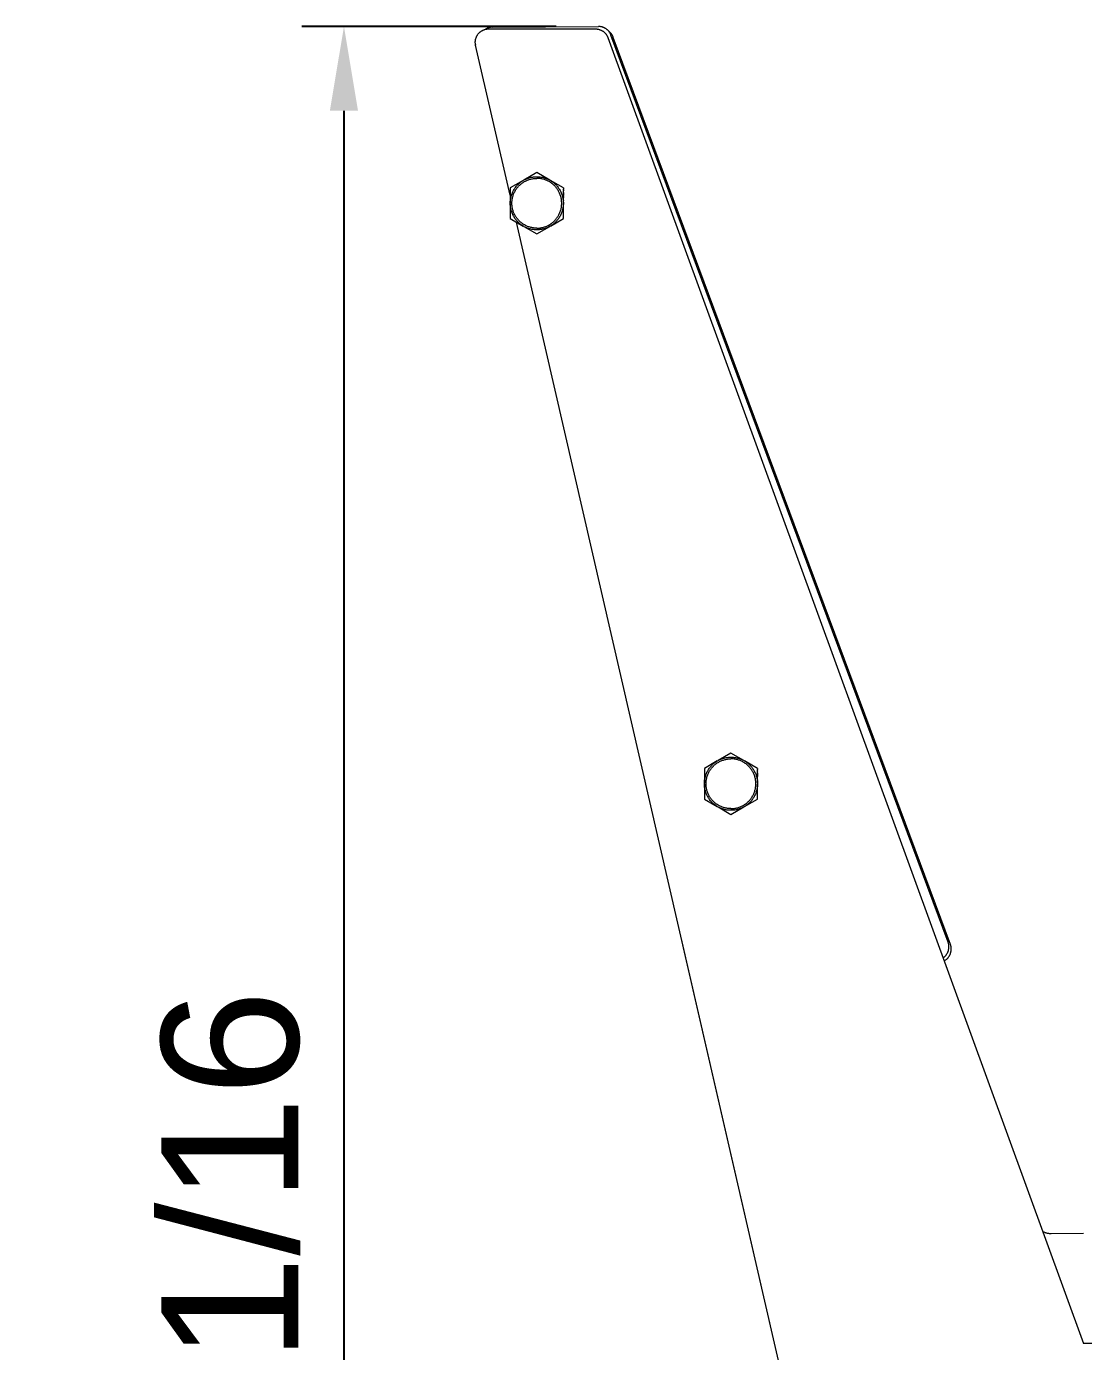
# Model space of a CAD drawing. Header units: inches. Extents: x -6 to 165, y -5 to 126.
# Drawn here: x 125.76 to 138.29, y 110.71 to 126.43 of the extents above; entities that cross this region are included whole.
import ezdxf

# ---------------------------------------------------------------- set-up
doc = ezdxf.new("R2010")
doc.units = ezdxf.units.IN
doc.header["$PDSIZE"] = -1
doc.layers.add('ZANO_R', color=7, linetype='Continuous', lineweight=0)
doc.layers.add('ZANO_W', color=1, linetype='Continuous', lineweight=0)
doc.styles.get("Standard").update_dxf_attribs({"font": 'arial.ttf'})
doc.dimstyles.new('amerykanie', dxfattribs={"dimtxt": 50, "dimasz": 50, "dimexe": 0.5, "dimexo": 0.5, "dimgap": 1, "dimtad": 1, "dimdec": 0, "dimzin": 0, "dimlunit": 5, "dimtxsty": 'Standard', "dimcen": 0.09, "dimclrd": 1, "dimclre": 1, "dimclrt": 1, "dimazin": 0, "dimtfac": 1, "dimtdec": 0, "dimtmove": 0, "dimatfit": 3, "dimfxl": 1, "dimtzin": 0, "dimarcsym": 1})

# ---------------------------------------------------------------- blocks, each defined once
blk = doc.blocks.new('*D362')
at = {"layer": 'Defpoints', "color": 0}
for p in [(132.54, 126.425), (129.522, 94.732), (138.291, 94.732)]:
    blk.add_point(p, dxfattribs=at)
at = {"layer": 'ZANO_W', "color": 1, "lineweight": -2}
for p, q in [((132.04, 126.425), (129.022, 126.425)), ((129.522, 125.425), (129.522, 95.732)), ((137.791, 94.732), (129.022, 94.732))]:
    blk.add_line(p, q, dxfattribs=at)
at = {"layer": 'ZANO_W', "color": 1}
for points in [[(129.689, 125.425), (129.355, 125.425), (129.522, 126.425)], [(129.355, 95.732), (129.689, 95.732), (129.522, 94.732)]]:
    blk.add_solid(points, dxfattribs=at)
at = {"layer": 'ZANO_W', "color": 1, "insert": (128.181, 110.579), "char_height": 1.625, "attachment_point": 5, "rotation": 90}
blk.add_mtext('31 11/16', dxfattribs=at)

msp = doc.modelspace()

# ---------------------------------------------------------------- linework, layer by layer
at = {"layer": 'ZANO_R'}
for p, q in [((131.18373, 126.38708), (131.18888, 126.38883)), ((131.18888, 126.38883), (131.19409, 126.39041)), ((131.19409, 126.39041), (131.19936, 126.3918)), ((131.20182, 126.39411), (131.19733, 126.39129)), ((131.19741, 126.39134), (131.19947, 126.39266)), ((131.19936, 126.3918), (131.20466, 126.39301)), ((131.2064, 126.39678), (131.20182, 126.39411)), ((131.20466, 126.39301), (131.21001, 126.39404)), ((131.21106, 126.39929), (131.2064, 126.39678)), ((131.21001, 126.39404), (131.21539, 126.39489)), ((131.21581, 126.40165), (131.21106, 126.39929)), ((131.21539, 126.39489), (131.22079, 126.39554)), ((131.22063, 126.40384), (131.21581, 126.40165)), ((131.22552, 126.40587), (131.22063, 126.40384)), ((131.22079, 126.39554), (131.22621, 126.39601)), ((131.23048, 126.40774), (131.22552, 126.40587)), ((131.22621, 126.39601), (131.23165, 126.39629)), ((131.2355, 126.40944), (131.23048, 126.40774)), ((131.23165, 126.39629), (131.23709, 126.39639)), ((131.24058, 126.41097), (131.2355, 126.40944)), ((131.23709, 126.39639), (132.50421, 126.39639)), ((131.2457, 126.41232), (131.24058, 126.41097)), ((131.25086, 126.4135), (131.2457, 126.41232)), ((131.25607, 126.41451), (131.25086, 126.4135)), ((131.2613, 126.41535), (131.25607, 126.41451)), ((131.26656, 126.416), (131.2613, 126.41535)), ((131.27183, 126.41648), (131.26656, 126.416)), ((131.27712, 126.41679), (131.27183, 126.41648)), ((131.28242, 126.41691), (131.27712, 126.41679)), ((131.28242, 126.41691), (132.53972, 126.42515)), ((132.50421, 126.39639), (132.50955, 126.3963)), ((132.50955, 126.3963), (132.51489, 126.39603)), ((132.51489, 126.39603), (132.52022, 126.39557)), ((132.52022, 126.39557), (132.52553, 126.39494)), ((132.52553, 126.39494), (132.53081, 126.39413)), ((132.53081, 126.39413), (132.53606, 126.39313)), ((132.53606, 126.39313), (132.54128, 126.39196)), ((132.54506, 126.42509), (132.53972, 126.42515)), ((132.54128, 126.39196), (132.54645, 126.39062)), ((132.55041, 126.42485), (132.54506, 126.42509)), ((132.54645, 126.39062), (132.55158, 126.3891)), ((132.55573, 126.42444), (132.55041, 126.42485)), ((132.55158, 126.3891), (132.55665, 126.3874)), ((132.56105, 126.42384), (132.55573, 126.42444)), ((132.56634, 126.42306), (132.56105, 126.42384)), ((132.5716, 126.4221), (132.56634, 126.42306)), ((132.57682, 126.42097), (132.5716, 126.4221)), ((132.582, 126.41965), (132.57682, 126.42097)), ((132.58714, 126.41817), (132.582, 126.41965)), ((132.59222, 126.41651), (132.58714, 126.41817)), ((132.59724, 126.41467), (132.59222, 126.41651)), ((132.6022, 126.41267), (132.59724, 126.41467)), ((132.60708, 126.4105), (132.6022, 126.41267)), ((132.61189, 126.40817), (132.60708, 126.4105)), ((132.61662, 126.40568), (132.61189, 126.40817)), ((132.62126, 126.40302), (132.61662, 126.40568)), ((132.62581, 126.40021), (132.62126, 126.40302)), ((132.63026, 126.39725), (132.62581, 126.40021)), ((132.63461, 126.39414), (132.63026, 126.39725)), ((132.63885, 126.39088), (132.63461, 126.39414)), ((132.64297, 126.38748), (132.63885, 126.39088)), ((131.07956, 126.2383), (131.07558, 126.23827)), ((131.07558, 126.23827), (131.08358, 126.20352)), ((131.07958, 126.24133), (131.07976, 126.24677)), ((131.07959, 126.23588), (131.07958, 126.24133)), ((131.07979, 126.23044), (131.07959, 126.23588)), ((131.07976, 126.24677), (131.08013, 126.2522)), ((131.08013, 126.2522), (131.08068, 126.25761)), ((131.08068, 126.25761), (131.08142, 126.26301)), ((131.08142, 126.26301), (131.08235, 126.26837)), ((131.08235, 126.26837), (131.08346, 126.2737)), ((131.08346, 126.2737), (131.08476, 126.27899)), ((131.08476, 126.27899), (131.08624, 126.28423)), ((131.08624, 126.28423), (131.08789, 126.28941)), ((131.08789, 126.28941), (131.08973, 126.29454)), ((131.08973, 126.29454), (131.09174, 126.2996)), ((131.09174, 126.2996), (131.09393, 126.30458)), ((131.09393, 126.30458), (131.09628, 126.30949)), ((131.09628, 126.30949), (131.09881, 126.31431)), ((131.09881, 126.31431), (131.1015, 126.31904)), ((131.1015, 126.31904), (131.10435, 126.32368)), ((131.10435, 126.32368), (131.10736, 126.32822)), ((131.10736, 126.32822), (131.11052, 126.33265)), ((131.11052, 126.33265), (131.11384, 126.33696)), ((131.11384, 126.33696), (131.1173, 126.34116)), ((131.1173, 126.34116), (131.12091, 126.34524)), ((131.12091, 126.34524), (131.12466, 126.34919)), ((131.12466, 126.34919), (131.12853, 126.35301)), ((131.12853, 126.35301), (131.13254, 126.35669)), ((131.13254, 126.35669), (131.13668, 126.36024)), ((131.13668, 126.36024), (131.14093, 126.36363)), ((131.14093, 126.36363), (131.1453, 126.36688)), ((131.1453, 126.36688), (131.14978, 126.36998)), ((131.14978, 126.36998), (131.15436, 126.37291)), ((131.15436, 126.37291), (131.15904, 126.37569)), ((131.15904, 126.37569), (131.16382, 126.37831)), ((131.16382, 126.37831), (131.16868, 126.38076)), ((131.16868, 126.38076), (131.17362, 126.38304)), ((131.17362, 126.38304), (131.17864, 126.38514)), ((131.17864, 126.38514), (131.18373, 126.38708)), ((132.55665, 126.3874), (132.56166, 126.38554)), ((132.56166, 126.38554), (132.5666, 126.38351)), ((132.5666, 126.38351), (132.57148, 126.3813)), ((132.57148, 126.3813), (132.57627, 126.37894)), ((132.57627, 126.37894), (132.58098, 126.37641)), ((132.58098, 126.37641), (132.58561, 126.37373)), ((132.58561, 126.37373), (132.59014, 126.37089)), ((132.59014, 126.37089), (132.59457, 126.3679)), ((132.59457, 126.3679), (132.59889, 126.36476)), ((132.59889, 126.36476), (132.60311, 126.36147)), ((132.60311, 126.36147), (132.60721, 126.35805)), ((132.60721, 126.35805), (132.6112, 126.35448)), ((132.6112, 126.35448), (132.61506, 126.35079)), ((132.61506, 126.35079), (132.61879, 126.34696)), ((132.61879, 126.34696), (132.6224, 126.34301)), ((132.6224, 126.34301), (132.62586, 126.33894)), ((132.62586, 126.33894), (132.62919, 126.33476)), ((132.62919, 126.33476), (132.63237, 126.33046)), ((132.63237, 126.33046), (132.6354, 126.32606)), ((132.6354, 126.32606), (132.63829, 126.32156)), ((132.63829, 126.32156), (132.64102, 126.31696)), ((132.64102, 126.31696), (132.64359, 126.31227)), ((132.64698, 126.38394), (132.64297, 126.38748)), ((132.64359, 126.31227), (132.646, 126.3075)), ((132.646, 126.3075), (132.64825, 126.30265)), ((132.65087, 126.38027), (132.64698, 126.38394)), ((132.64825, 126.30265), (132.65033, 126.29773)), ((132.65033, 126.29773), (132.65224, 126.29274)), ((132.65463, 126.37647), (132.65087, 126.38027)), ((132.65224, 126.29274), (138.29091, 110.80061)), ((132.65825, 126.37254), (132.65463, 126.37647)), ((132.66175, 126.3685), (132.65825, 126.37254)), ((132.6651, 126.36433), (132.66175, 126.3685)), ((132.66201, 126.36818), (132.66294, 126.36705)), ((132.66715, 126.36382), (132.66297, 126.36707)), ((132.66831, 126.36006), (132.6651, 126.36433)), ((132.67122, 126.36043), (132.66715, 126.36382)), ((132.67137, 126.35568), (132.66831, 126.36006)), ((132.67518, 126.35691), (132.67122, 126.36043)), ((132.67429, 126.3512), (132.67137, 126.35568)), ((132.67704, 126.34662), (132.67429, 126.3512)), ((132.67901, 126.35326), (132.67518, 126.35691)), ((132.67965, 126.34195), (132.67704, 126.34662)), ((132.68272, 126.34948), (132.67901, 126.35326)), ((132.68209, 126.33719), (132.67965, 126.34195)), ((132.68437, 126.33235), (132.68209, 126.33719)), ((132.6863, 126.34557), (132.68272, 126.34948)), ((132.68648, 126.32744), (132.68437, 126.33235)), ((132.68974, 126.34155), (132.6863, 126.34557)), ((132.68843, 126.32247), (132.68648, 126.32744)), ((136.68531, 115.56104), (132.68843, 126.32247)), ((132.69305, 126.33742), (132.68974, 126.34155)), ((132.69622, 126.33318), (132.69305, 126.33742)), ((132.69924, 126.32883), (132.69622, 126.33318)), ((132.70212, 126.32438), (132.69924, 126.32883)), ((132.70484, 126.31984), (132.70212, 126.32438)), ((132.70741, 126.31521), (132.70484, 126.31984)), ((132.70983, 126.3105), (132.70741, 126.31521)), ((132.71208, 126.30571), (132.70983, 126.3105)), ((132.71417, 126.30084), (132.71208, 126.30571)), ((132.7161, 126.29591), (132.71417, 126.30084)), ((136.71298, 115.53448), (132.7161, 126.29591)), ((131.08017, 126.22501), (131.07979, 126.23044)), ((131.08074, 126.2196), (131.08017, 126.22501)), ((131.0815, 126.21421), (131.08074, 126.2196)), ((131.08245, 126.20885), (131.0815, 126.21421)), ((131.08358, 126.20352), (131.08245, 126.20885)), ((131.49358, 124.42218), (131.08358, 126.20352)), ((131.80864, 124.69196), (131.65538, 124.60347)), ((131.9619, 124.60347), (131.80864, 124.69196)), ((131.64684, 124.59854), (131.49358, 124.51005)), ((131.49358, 124.51005), (131.49358, 124.49644)), ((131.54412, 124.4993), (131.55005, 124.50814)), ((131.55005, 124.50814), (131.55628, 124.51677)), ((131.55628, 124.51677), (131.56279, 124.52518)), ((131.56279, 124.52518), (131.56958, 124.53338)), ((131.56733, 124.49849), (131.57329, 124.50663)), ((131.56958, 124.53338), (131.57665, 124.54133)), ((131.57329, 124.50663), (131.57952, 124.51456)), ((131.57665, 124.54133), (131.58398, 124.54905)), ((131.57952, 124.51456), (131.58602, 124.52227)), ((131.58398, 124.54905), (131.59157, 124.55651)), ((131.58602, 124.52227), (131.59277, 124.52976)), ((131.59157, 124.55651), (131.59941, 124.56371)), ((131.59277, 124.52976), (131.59978, 124.53701)), ((131.59941, 124.56371), (131.60748, 124.57064)), ((131.59978, 124.53701), (131.60703, 124.54402)), ((131.60703, 124.54402), (131.61452, 124.55078)), ((131.60748, 124.57064), (131.61579, 124.5773)), ((131.61452, 124.55078), (131.62224, 124.55728)), ((131.61579, 124.5773), (131.62431, 124.58367)), ((131.62224, 124.55728), (131.63017, 124.56351)), ((131.62431, 124.58367), (131.63305, 124.58975)), ((131.63017, 124.56351), (131.63831, 124.56946)), ((131.63305, 124.58975), (131.64198, 124.59553)), ((131.63831, 124.56946), (131.64664, 124.57514)), ((131.64198, 124.59553), (131.65111, 124.60101)), ((131.64664, 124.57514), (131.65517, 124.58052)), ((131.65111, 124.60101), (131.66042, 124.60617)), ((131.65517, 124.58052), (131.66388, 124.58562)), ((131.66042, 124.60617), (131.66989, 124.61102)), ((131.66388, 124.58562), (131.67275, 124.59041)), ((131.66989, 124.61102), (131.67952, 124.61554)), ((131.67275, 124.59041), (131.68178, 124.5949)), ((131.67952, 124.61554), (131.6893, 124.61974)), ((131.68178, 124.5949), (131.69097, 124.59907)), ((131.6893, 124.61974), (131.69922, 124.6236)), ((131.69097, 124.59907), (131.70028, 124.60293)), ((131.69922, 124.6236), (131.70926, 124.62713)), ((131.70028, 124.60293), (131.70973, 124.60647)), ((131.70926, 124.62713), (131.71941, 124.63032)), ((131.70973, 124.60647), (131.71929, 124.60969)), ((131.71929, 124.60969), (131.72895, 124.61257)), ((131.71941, 124.63032), (131.72967, 124.63316)), ((131.72895, 124.61257), (131.73871, 124.61513)), ((131.72967, 124.63316), (131.74002, 124.63565)), ((131.73871, 124.61513), (131.74855, 124.61735)), ((131.74002, 124.63565), (131.75044, 124.63779)), ((131.74855, 124.61735), (131.75846, 124.61923)), ((131.75044, 124.63779), (131.76093, 124.63958)), ((131.75846, 124.61923), (131.76842, 124.62077)), ((131.76093, 124.63958), (131.77148, 124.64102)), ((131.76842, 124.62077), (131.77844, 124.62198)), ((131.77148, 124.64102), (131.78207, 124.64209)), ((131.77844, 124.62198), (131.78849, 124.62284)), ((131.78207, 124.64209), (131.79269, 124.64281)), ((131.78849, 124.62284), (131.79856, 124.62335)), ((131.79269, 124.64281), (131.80332, 124.64317)), ((131.79856, 124.62335), (131.80864, 124.62353)), ((131.80332, 124.64317), (131.81396, 124.64317)), ((131.81873, 124.62335), (131.80864, 124.62353)), ((131.81396, 124.64317), (131.8246, 124.64281)), ((131.8288, 124.62284), (131.81873, 124.62335)), ((131.8246, 124.64281), (131.83522, 124.64209)), ((131.83885, 124.62198), (131.8288, 124.62284)), ((131.83522, 124.64209), (131.84581, 124.64102)), ((131.84886, 124.62077), (131.83885, 124.62198)), ((131.84581, 124.64102), (131.85635, 124.63958)), ((131.85883, 124.61923), (131.84886, 124.62077)), ((131.85635, 124.63958), (131.86684, 124.63779)), ((131.86874, 124.61735), (131.85883, 124.61923)), ((131.86684, 124.63779), (131.87727, 124.63565)), ((131.87858, 124.61513), (131.86874, 124.61735)), ((131.87727, 124.63565), (131.88762, 124.63316)), ((131.88833, 124.61257), (131.87858, 124.61513)), ((131.88762, 124.63316), (131.89787, 124.63032)), ((131.898, 124.60969), (131.88833, 124.61257)), ((131.89787, 124.63032), (131.90803, 124.62713)), ((131.90756, 124.60647), (131.898, 124.60969)), ((131.917, 124.60293), (131.90756, 124.60647)), ((131.90803, 124.62713), (131.91807, 124.6236)), ((131.92632, 124.59907), (131.917, 124.60293)), ((131.91807, 124.6236), (131.92798, 124.61974)), ((131.9355, 124.5949), (131.92632, 124.59907)), ((131.92798, 124.61974), (131.93776, 124.61554)), ((131.94453, 124.59041), (131.9355, 124.5949)), ((131.93776, 124.61554), (131.9474, 124.61102)), ((131.95341, 124.58562), (131.94453, 124.59041)), ((131.9474, 124.61102), (131.95687, 124.60617)), ((131.96212, 124.58052), (131.95341, 124.58562)), ((131.95687, 124.60617), (131.96618, 124.60101)), ((131.97064, 124.57514), (131.96212, 124.58052)), ((131.96618, 124.60101), (131.9753, 124.59553)), ((132.12371, 124.51005), (131.97045, 124.59854)), ((131.97898, 124.56946), (131.97064, 124.57514)), ((131.9753, 124.59553), (131.98424, 124.58975)), ((131.98712, 124.56351), (131.97898, 124.56946)), ((131.98424, 124.58975), (131.99297, 124.58367)), ((131.99505, 124.55728), (131.98712, 124.56351)), ((131.99297, 124.58367), (132.0015, 124.5773)), ((132.00276, 124.55078), (131.99505, 124.55728)), ((132.0015, 124.5773), (132.0098, 124.57064)), ((132.01025, 124.54402), (132.00276, 124.55078)), ((132.0098, 124.57064), (132.01788, 124.56371)), ((132.0175, 124.53701), (132.01025, 124.54402)), ((132.02451, 124.52976), (132.0175, 124.53701)), ((132.01788, 124.56371), (132.02571, 124.55651)), ((132.03127, 124.52227), (132.02451, 124.52976)), ((132.02571, 124.55651), (132.0333, 124.54905)), ((132.03777, 124.51456), (132.03127, 124.52227)), ((132.0333, 124.54905), (132.04063, 124.54133)), ((132.044, 124.50663), (132.03777, 124.51456)), ((132.04063, 124.54133), (132.0477, 124.53338)), ((132.04996, 124.49849), (132.044, 124.50663)), ((132.0477, 124.53338), (132.0545, 124.52518)), ((132.0545, 124.52518), (132.06101, 124.51677)), ((132.06101, 124.51677), (132.06724, 124.50814)), ((132.06724, 124.50814), (132.07317, 124.4993)), ((132.12371, 124.51005), (132.12371, 124.499)), ((131.49358, 124.42047), (131.49357, 124.36288)), ((131.49357, 124.35708), (131.49358, 124.33971)), ((131.49358, 124.49644), (131.49358, 124.46633)), ((131.49358, 124.46633), (131.49358, 124.46562)), ((131.49358, 124.46562), (131.49358, 124.42218)), ((131.49358, 124.42218), (131.49358, 124.42047)), ((131.49358, 124.36288), (131.49358, 124.35708)), ((131.49376, 124.33879), (131.4943, 124.34942)), ((131.4943, 124.34942), (131.49519, 124.36003)), ((131.49519, 124.36003), (131.49645, 124.37059)), ((131.49645, 124.37059), (131.49806, 124.38111)), ((131.49806, 124.38111), (131.50003, 124.39157)), ((131.50003, 124.39157), (131.50234, 124.40196)), ((131.50234, 124.40196), (131.50501, 124.41226)), ((131.50501, 124.41226), (131.50803, 124.42247)), ((131.50803, 124.42247), (131.51138, 124.43257)), ((131.51138, 124.43257), (131.51508, 124.44255)), ((131.51344, 124.33823), (131.51396, 124.34831)), ((131.51396, 124.34831), (131.51482, 124.35836)), ((131.51482, 124.35836), (131.51602, 124.36837)), ((131.51508, 124.44255), (131.51911, 124.4524)), ((131.51602, 124.36837), (131.51756, 124.37834)), ((131.51756, 124.37834), (131.51945, 124.38825)), ((131.51911, 124.4524), (131.52347, 124.46211)), ((131.51945, 124.38825), (131.52167, 124.39808)), ((131.52167, 124.39808), (131.52422, 124.40784)), ((131.52347, 124.46211), (131.52816, 124.47166)), ((131.52422, 124.40784), (131.52711, 124.41751)), ((131.52711, 124.41751), (131.53032, 124.42707)), ((131.52816, 124.47166), (131.53317, 124.48105)), ((131.53032, 124.42707), (131.53386, 124.43651)), ((131.53317, 124.48105), (131.53849, 124.49027)), ((131.53386, 124.43651), (131.53772, 124.44583)), ((131.53772, 124.44583), (131.5419, 124.45501)), ((131.53849, 124.49027), (131.54412, 124.4993)), ((131.5419, 124.45501), (131.54638, 124.46404)), ((131.54638, 124.46404), (131.55118, 124.47292)), ((131.55118, 124.47292), (131.55627, 124.48162)), ((131.55627, 124.48162), (131.56166, 124.49015)), ((131.56166, 124.49015), (131.56733, 124.49849)), ((132.05563, 124.49015), (132.04996, 124.49849)), ((132.06102, 124.48162), (132.05563, 124.49015)), ((132.06611, 124.47292), (132.06102, 124.48162)), ((132.0709, 124.46404), (132.06611, 124.47292)), ((132.07539, 124.45501), (132.0709, 124.46404)), ((132.07317, 124.4993), (132.0788, 124.49027)), ((132.07956, 124.44583), (132.07539, 124.45501)), ((132.0788, 124.49027), (132.08412, 124.48105)), ((132.08342, 124.43651), (132.07956, 124.44583)), ((132.08696, 124.42707), (132.08342, 124.43651)), ((132.08412, 124.48105), (132.08913, 124.47166)), ((132.09018, 124.41751), (132.08696, 124.42707)), ((132.08913, 124.47166), (132.09381, 124.46211)), ((132.09306, 124.40784), (132.09018, 124.41751)), ((132.09562, 124.39808), (132.09306, 124.40784)), ((132.09381, 124.46211), (132.09818, 124.4524)), ((132.09784, 124.38825), (132.09562, 124.39808)), ((132.09972, 124.37834), (132.09784, 124.38825)), ((132.09818, 124.4524), (132.10221, 124.44255)), ((132.10127, 124.36837), (132.09972, 124.37834)), ((132.10247, 124.35836), (132.10127, 124.36837)), ((132.10221, 124.44255), (132.1059, 124.43257)), ((132.10333, 124.34831), (132.10247, 124.35836)), ((132.10385, 124.33823), (132.10333, 124.34831)), ((132.1059, 124.43257), (132.10926, 124.42247)), ((132.10926, 124.42247), (132.11227, 124.41226)), ((132.11227, 124.41226), (132.11494, 124.40196)), ((132.11494, 124.40196), (132.11726, 124.39157)), ((132.11726, 124.39157), (132.11923, 124.38111)), ((132.11923, 124.38111), (132.12084, 124.37059)), ((132.12084, 124.37059), (132.12209, 124.36003)), ((132.12209, 124.36003), (132.12299, 124.34942)), ((132.12299, 124.34942), (132.12353, 124.33879)), ((132.12371, 124.48932), (132.12371, 124.499)), ((132.12371, 124.48932), (132.12371, 124.48792)), ((132.12371, 124.48195), (132.12371, 124.48792)), ((132.12371, 124.48195), (132.12371, 124.47679)), ((132.12371, 124.46633), (132.12371, 124.47679)), ((132.12371, 124.46633), (132.12371, 124.46562)), ((132.12371, 124.45799), (132.12371, 124.46562)), ((132.12371, 124.45799), (132.12371, 124.45441)), ((132.12371, 124.44919), (132.12371, 124.45441)), ((132.12371, 124.44919), (132.12371, 124.44315)), ((132.12371, 124.43927), (132.12371, 124.44315)), ((132.12371, 124.43927), (132.12371, 124.43184)), ((132.12371, 124.42984), (132.12371, 124.43184)), ((132.12371, 124.42984), (132.12371, 124.42047)), ((132.12371, 124.41312), (132.12371, 124.42047)), ((132.12371, 124.41312), (132.12371, 124.40905)), ((132.12371, 124.40033), (132.12371, 124.40905)), ((132.12371, 124.40033), (132.12371, 124.39756)), ((132.12372, 124.37446), (132.12371, 124.39756)), ((132.12371, 124.37446), (132.12371, 124.37157)), ((132.12371, 124.36288), (132.12371, 124.35998)), ((132.12371, 124.33971), (132.12372, 124.35998)), ((132.12372, 124.36288), (132.12372, 124.37157)), ((131.49358, 124.33971), (131.49358, 124.33308)), ((131.49358, 124.32815), (131.49376, 124.33879)), ((131.49376, 124.31751), (131.49358, 124.32815)), ((131.49358, 124.32322), (131.49358, 124.14625)), ((131.4943, 124.30688), (131.49376, 124.31751)), ((131.49519, 124.29628), (131.4943, 124.30688)), ((131.49645, 124.28571), (131.49519, 124.29628)), ((131.49806, 124.27519), (131.49645, 124.28571)), ((131.50003, 124.26473), (131.49806, 124.27519)), ((131.50234, 124.25434), (131.50003, 124.26473)), ((131.50501, 124.24404), (131.50234, 124.25434)), ((131.50803, 124.23383), (131.50501, 124.24404)), ((131.51138, 124.22373), (131.50803, 124.23383)), ((131.51508, 124.21375), (131.51138, 124.22373)), ((131.51327, 124.32815), (131.51344, 124.33823)), ((131.51344, 124.31807), (131.51327, 124.32815)), ((131.51396, 124.30799), (131.51344, 124.31807)), ((131.51482, 124.29794), (131.51396, 124.30799)), ((131.51602, 124.28793), (131.51482, 124.29794)), ((131.51911, 124.2039), (131.51508, 124.21375)), ((131.51756, 124.27796), (131.51602, 124.28793)), ((131.51945, 124.26805), (131.51756, 124.27796)), ((131.52347, 124.19419), (131.51911, 124.2039)), ((131.52167, 124.25822), (131.51945, 124.26805)), ((131.52422, 124.24846), (131.52167, 124.25822)), ((131.52816, 124.18464), (131.52347, 124.19419)), ((131.52711, 124.2388), (131.52422, 124.24846)), ((131.53032, 124.22924), (131.52711, 124.2388)), ((131.53386, 124.21979), (131.53032, 124.22924)), ((131.53772, 124.21047), (131.53386, 124.21979)), ((131.5419, 124.20129), (131.53772, 124.21047)), ((131.54638, 124.19226), (131.5419, 124.20129)), ((131.55118, 124.18338), (131.54638, 124.19226)), ((132.06611, 124.18338), (132.0709, 124.19226)), ((132.0709, 124.19226), (132.07539, 124.20129)), ((132.07539, 124.20129), (132.07956, 124.21047)), ((132.07956, 124.21047), (132.08342, 124.21979)), ((132.08342, 124.21979), (132.08696, 124.22924)), ((132.08696, 124.22924), (132.09018, 124.2388)), ((132.09381, 124.19419), (132.08913, 124.18464)), ((132.09018, 124.2388), (132.09306, 124.24846)), ((132.09306, 124.24846), (132.09562, 124.25822)), ((132.09818, 124.2039), (132.09381, 124.19419)), ((132.09562, 124.25822), (132.09784, 124.26805)), ((132.09784, 124.26805), (132.09972, 124.27796)), ((132.10221, 124.21375), (132.09818, 124.2039)), ((132.09972, 124.27796), (132.10127, 124.28793)), ((132.10127, 124.28793), (132.10247, 124.29794)), ((132.1059, 124.22373), (132.10221, 124.21375)), ((132.10247, 124.29794), (132.10333, 124.30799)), ((132.10333, 124.30799), (132.10385, 124.31807)), ((132.10402, 124.32815), (132.10385, 124.33823)), ((132.10385, 124.31807), (132.10402, 124.32815)), ((132.10926, 124.23383), (132.1059, 124.22373)), ((132.11227, 124.24404), (132.10926, 124.23383)), ((132.11494, 124.25434), (132.11227, 124.24404)), ((132.11726, 124.26473), (132.11494, 124.25434)), ((132.11923, 124.27519), (132.11726, 124.26473)), ((132.12084, 124.28571), (132.11923, 124.27519)), ((132.12209, 124.29628), (132.12084, 124.28571)), ((132.12299, 124.30688), (132.12209, 124.29628)), ((132.12353, 124.31751), (132.12299, 124.30688)), ((132.12353, 124.33879), (132.12371, 124.32815)), ((132.12371, 124.32815), (132.12353, 124.31751)), ((132.12371, 124.33971), (132.12371, 124.33308)), ((132.12371, 124.14625), (132.12371, 124.32322)), ((131.49358, 124.14625), (131.64684, 124.05776)), ((131.53317, 124.17525), (131.52816, 124.18464)), ((131.53849, 124.16603), (131.53317, 124.17525)), ((131.54412, 124.157), (131.53849, 124.16603)), ((131.55005, 124.14816), (131.54412, 124.157)), ((131.55628, 124.13953), (131.55005, 124.14816)), ((131.55627, 124.17468), (131.55118, 124.18338)), ((131.56166, 124.16615), (131.55627, 124.17468)), ((131.56279, 124.13112), (131.55628, 124.13953)), ((131.56733, 124.15781), (131.56166, 124.16615)), ((131.56958, 124.12293), (131.56279, 124.13112)), ((138.29091, 94.88977), (131.56682, 124.10396)), ((131.57329, 124.14967), (131.56733, 124.15781)), ((131.57665, 124.11497), (131.56958, 124.12293)), ((131.57952, 124.14174), (131.57329, 124.14967)), ((131.58398, 124.10725), (131.57665, 124.11497)), ((131.58602, 124.13403), (131.57952, 124.14174)), ((131.59157, 124.09979), (131.58398, 124.10725)), ((131.59277, 124.12654), (131.58602, 124.13403)), ((131.59941, 124.09259), (131.59157, 124.09979)), ((131.59978, 124.11929), (131.59277, 124.12654)), ((131.60748, 124.08566), (131.59941, 124.09259)), ((131.60703, 124.11228), (131.59978, 124.11929)), ((131.61452, 124.10552), (131.60703, 124.11228)), ((131.61579, 124.079), (131.60748, 124.08566)), ((131.62224, 124.09903), (131.61452, 124.10552)), ((131.62431, 124.07263), (131.61579, 124.079)), ((131.63017, 124.09279), (131.62224, 124.09903)), ((131.63305, 124.06655), (131.62431, 124.07263)), ((131.63831, 124.08684), (131.63017, 124.09279)), ((131.64198, 124.06077), (131.63305, 124.06655)), ((131.64664, 124.08116), (131.63831, 124.08684)), ((131.65111, 124.0553), (131.64198, 124.06077)), ((131.65517, 124.07578), (131.64664, 124.08116)), ((131.66042, 124.05013), (131.65111, 124.0553)), ((131.66388, 124.07068), (131.65517, 124.07578)), ((131.65538, 124.05283), (131.80864, 123.96434)), ((131.66989, 124.04528), (131.66042, 124.05013)), ((131.67275, 124.06589), (131.66388, 124.07068)), ((131.67952, 124.04076), (131.66989, 124.04528)), ((131.68178, 124.06141), (131.67275, 124.06589)), ((131.6893, 124.03656), (131.67952, 124.04076)), ((131.69097, 124.05723), (131.68178, 124.06141)), ((131.69922, 124.0327), (131.6893, 124.03656)), ((131.70028, 124.05337), (131.69097, 124.05723)), ((131.70926, 124.02917), (131.69922, 124.0327)), ((131.70973, 124.04983), (131.70028, 124.05337)), ((131.71929, 124.04662), (131.70973, 124.04983)), ((131.72895, 124.04373), (131.71929, 124.04662)), ((131.73871, 124.04117), (131.72895, 124.04373)), ((131.74855, 124.03895), (131.73871, 124.04117)), ((131.75846, 124.03707), (131.74855, 124.03895)), ((131.76842, 124.03553), (131.75846, 124.03707)), ((131.77844, 124.03432), (131.76842, 124.03553)), ((131.78849, 124.03346), (131.77844, 124.03432)), ((131.79856, 124.03295), (131.78849, 124.03346)), ((131.80864, 124.03278), (131.79856, 124.03295)), ((131.80864, 123.96434), (131.9619, 124.05283)), ((131.80864, 124.03278), (131.81873, 124.03295)), ((131.81873, 124.03295), (131.8288, 124.03346)), ((131.8288, 124.03346), (131.83885, 124.03432)), ((131.83885, 124.03432), (131.84886, 124.03553)), ((131.84886, 124.03553), (131.85883, 124.03707)), ((131.85883, 124.03707), (131.86874, 124.03895)), ((131.86874, 124.03895), (131.87858, 124.04117)), ((131.87858, 124.04117), (131.88833, 124.04373)), ((131.88833, 124.04373), (131.898, 124.04662)), ((131.898, 124.04662), (131.90756, 124.04983)), ((131.90756, 124.04983), (131.917, 124.05337)), ((131.91807, 124.0327), (131.90803, 124.02917)), ((131.917, 124.05337), (131.92632, 124.05723)), ((131.92798, 124.03656), (131.91807, 124.0327)), ((131.92632, 124.05723), (131.9355, 124.06141)), ((131.93776, 124.04076), (131.92798, 124.03656)), ((131.9355, 124.06141), (131.94453, 124.06589)), ((131.9474, 124.04528), (131.93776, 124.04076)), ((131.94453, 124.06589), (131.95341, 124.07068)), ((131.95687, 124.05013), (131.9474, 124.04528)), ((131.95341, 124.07068), (131.96212, 124.07578)), ((131.96618, 124.0553), (131.95687, 124.05013)), ((131.96212, 124.07578), (131.97064, 124.08116)), ((131.9753, 124.06077), (131.96618, 124.0553)), ((131.97045, 124.05776), (132.12371, 124.14625)), ((131.97064, 124.08116), (131.97898, 124.08684)), ((131.98424, 124.06655), (131.9753, 124.06077)), ((131.97898, 124.08684), (131.98712, 124.09279)), ((131.99297, 124.07263), (131.98424, 124.06655)), ((131.98712, 124.09279), (131.99505, 124.09903)), ((132.0015, 124.079), (131.99297, 124.07263)), ((131.99505, 124.09903), (132.00276, 124.10552)), ((132.0098, 124.08566), (132.0015, 124.079)), ((132.00276, 124.10552), (132.01025, 124.11228)), ((132.01788, 124.09259), (132.0098, 124.08566)), ((132.01025, 124.11228), (132.0175, 124.11929)), ((132.0175, 124.11929), (132.02451, 124.12654)), ((132.02571, 124.09979), (132.01788, 124.09259)), ((132.02451, 124.12654), (132.03127, 124.13403)), ((132.0333, 124.10725), (132.02571, 124.09979)), ((132.03127, 124.13403), (132.03777, 124.14174)), ((132.04063, 124.11497), (132.0333, 124.10725)), ((132.03777, 124.14174), (132.044, 124.14967)), ((132.0477, 124.12293), (132.04063, 124.11497)), ((132.044, 124.14967), (132.04996, 124.15781)), ((132.0545, 124.13112), (132.0477, 124.12293)), ((132.04996, 124.15781), (132.05563, 124.16615)), ((132.06101, 124.13953), (132.0545, 124.13112)), ((132.05563, 124.16615), (132.06102, 124.17468)), ((132.06724, 124.14816), (132.06101, 124.13953)), ((132.06102, 124.17468), (132.06611, 124.18338)), ((132.07317, 124.157), (132.06724, 124.14816)), ((132.0788, 124.16603), (132.07317, 124.157)), ((132.08412, 124.17525), (132.0788, 124.16603)), ((132.08913, 124.18464), (132.08412, 124.17525)), ((131.71941, 124.02598), (131.70926, 124.02917)), ((131.72967, 124.02314), (131.71941, 124.02598)), ((131.74002, 124.02065), (131.72967, 124.02314)), ((131.75044, 124.01851), (131.74002, 124.02065)), ((131.76093, 124.01672), (131.75044, 124.01851)), ((131.77148, 124.01528), (131.76093, 124.01672)), ((131.78207, 124.01421), (131.77148, 124.01528)), ((131.79269, 124.01349), (131.78207, 124.01421)), ((131.80332, 124.01313), (131.79269, 124.01349)), ((131.81396, 124.01313), (131.80332, 124.01313)), ((131.8246, 124.01349), (131.81396, 124.01313)), ((131.83522, 124.01421), (131.8246, 124.01349)), ((131.84581, 124.01528), (131.83522, 124.01421)), ((131.85635, 124.01672), (131.84581, 124.01528)), ((131.86684, 124.01851), (131.85635, 124.01672)), ((131.87727, 124.02065), (131.86684, 124.01851)), ((131.88762, 124.02314), (131.87727, 124.02065)), ((131.89787, 124.02598), (131.88762, 124.02314)), ((131.90803, 124.02917), (131.89787, 124.02598)), ((134.11075, 117.80469), (133.95749, 117.71621)), ((134.01137, 117.73987), (134.02153, 117.74305)), ((134.02153, 117.74305), (134.03178, 117.7459)), ((134.03178, 117.7459), (134.04213, 117.74839)), ((134.04213, 117.74839), (134.05255, 117.75053)), ((134.05255, 117.75053), (134.06304, 117.75232)), ((134.06304, 117.75232), (134.07359, 117.75375)), ((134.07359, 117.75375), (134.08418, 117.75483)), ((134.08418, 117.75483), (134.0948, 117.75555)), ((134.0948, 117.75555), (134.10543, 117.75591)), ((134.10543, 117.75591), (134.11608, 117.75591)), ((134.26401, 117.71621), (134.11075, 117.80469)), ((134.11608, 117.75591), (134.12671, 117.75555)), ((134.12671, 117.75555), (134.13733, 117.75483)), ((134.13733, 117.75483), (134.14792, 117.75375)), ((134.14792, 117.75375), (134.15846, 117.75232)), ((134.15846, 117.75232), (134.16895, 117.75053)), ((134.16895, 117.75053), (134.17938, 117.74839)), ((134.17938, 117.74839), (134.18973, 117.7459)), ((134.18973, 117.7459), (134.19998, 117.74305)), ((134.19998, 117.74305), (134.21014, 117.73987)), ((133.94895, 117.71128), (133.79569, 117.62279)), ((133.79569, 117.62279), (133.79569, 117.61095)), ((133.79569, 117.61095), (133.79569, 117.60105)), ((133.79569, 117.60105), (133.79569, 117.59969)), ((133.79569, 117.59969), (133.79569, 117.59142)), ((133.79569, 117.59142), (133.79569, 117.58877)), ((133.79569, 117.58877), (133.79569, 117.57907)), ((133.83027, 117.5844), (133.83528, 117.59379)), ((133.83528, 117.59379), (133.8406, 117.60301)), ((133.8406, 117.60301), (133.84623, 117.61204)), ((133.84623, 117.61204), (133.85216, 117.62088)), ((133.8485, 117.57678), (133.85329, 117.58565)), ((133.85216, 117.62088), (133.85839, 117.62951)), ((133.85329, 117.58565), (133.85838, 117.59436)), ((133.85838, 117.59436), (133.86377, 117.60289)), ((133.85839, 117.62951), (133.8649, 117.63792)), ((133.86377, 117.60289), (133.86944, 117.61122)), ((133.8649, 117.63792), (133.87169, 117.64611)), ((133.86944, 117.61122), (133.8754, 117.61936)), ((133.87169, 117.64611), (133.87876, 117.65407)), ((133.8754, 117.61936), (133.88163, 117.6273)), ((133.87876, 117.65407), (133.88609, 117.66178)), ((133.88163, 117.6273), (133.88813, 117.63501)), ((133.88609, 117.66178), (133.89368, 117.66925)), ((133.88813, 117.63501), (133.89488, 117.6425)), ((133.89368, 117.66925), (133.90152, 117.67645)), ((133.89488, 117.6425), (133.90189, 117.64975)), ((133.90152, 117.67645), (133.9096, 117.68338)), ((133.90189, 117.64975), (133.90915, 117.65676)), ((133.90915, 117.65676), (133.91663, 117.66352)), ((133.9096, 117.68338), (133.9179, 117.69003)), ((133.91663, 117.66352), (133.92435, 117.67001)), ((133.9179, 117.69003), (133.92642, 117.69641)), ((133.92435, 117.67001), (133.93228, 117.67624)), ((133.92642, 117.69641), (133.93516, 117.70249)), ((133.93228, 117.67624), (133.94042, 117.6822)), ((133.93516, 117.70249), (133.9441, 117.70827)), ((133.94042, 117.6822), (133.94876, 117.68787)), ((133.9441, 117.70827), (133.95322, 117.71374)), ((133.94876, 117.68787), (133.95728, 117.69326)), ((133.95322, 117.71374), (133.96253, 117.71891)), ((133.95728, 117.69326), (133.96599, 117.69835)), ((133.96253, 117.71891), (133.972, 117.72376)), ((133.96599, 117.69835), (133.97486, 117.70315)), ((133.972, 117.72376), (133.98163, 117.72828)), ((133.97486, 117.70315), (133.9839, 117.70763)), ((133.98163, 117.72828), (133.99141, 117.73248)), ((133.9839, 117.70763), (133.99308, 117.71181)), ((133.99141, 117.73248), (134.00133, 117.73634)), ((133.99308, 117.71181), (134.00239, 117.71567)), ((134.00133, 117.73634), (134.01137, 117.73987)), ((134.00239, 117.71567), (134.01184, 117.71921)), ((134.01184, 117.71921), (134.0214, 117.72242)), ((134.0214, 117.72242), (134.03106, 117.72531)), ((134.03106, 117.72531), (134.04082, 117.72786)), ((134.04082, 117.72786), (134.05066, 117.73008)), ((134.05066, 117.73008), (134.06057, 117.73197)), ((134.06057, 117.73197), (134.07053, 117.73351)), ((134.07053, 117.73351), (134.08055, 117.73471)), ((134.08055, 117.73471), (134.0906, 117.73557)), ((134.0906, 117.73557), (134.10067, 117.73609)), ((134.10067, 117.73609), (134.11075, 117.73626)), ((134.12084, 117.73609), (134.11075, 117.73626)), ((134.13091, 117.73557), (134.12084, 117.73609)), ((134.14096, 117.73471), (134.13091, 117.73557)), ((134.15097, 117.73351), (134.14096, 117.73471)), ((134.16094, 117.73197), (134.15097, 117.73351)), ((134.17085, 117.73008), (134.16094, 117.73197)), ((134.18069, 117.72786), (134.17085, 117.73008)), ((134.19044, 117.72531), (134.18069, 117.72786)), ((134.20011, 117.72242), (134.19044, 117.72531)), ((134.20967, 117.71921), (134.20011, 117.72242)), ((134.21911, 117.71567), (134.20967, 117.71921)), ((134.21014, 117.73987), (134.22018, 117.73634)), ((134.22843, 117.71181), (134.21911, 117.71567)), ((134.22018, 117.73634), (134.23009, 117.73248)), ((134.23761, 117.70763), (134.22843, 117.71181)), ((134.23009, 117.73248), (134.23987, 117.72828)), ((134.24665, 117.70315), (134.23761, 117.70763)), ((134.23987, 117.72828), (134.24951, 117.72376)), ((134.25552, 117.69835), (134.24665, 117.70315)), ((134.24951, 117.72376), (134.25898, 117.71891)), ((134.26423, 117.69326), (134.25552, 117.69835)), ((134.25898, 117.71891), (134.26829, 117.71374)), ((134.27275, 117.68787), (134.26423, 117.69326)), ((134.26829, 117.71374), (134.27741, 117.70827)), ((134.42582, 117.62279), (134.27256, 117.71128)), ((134.28109, 117.6822), (134.27275, 117.68787)), ((134.27741, 117.70827), (134.28635, 117.70249)), ((134.28923, 117.67624), (134.28109, 117.6822)), ((134.28635, 117.70249), (134.29508, 117.69641)), ((134.29716, 117.67001), (134.28923, 117.67624)), ((134.29508, 117.69641), (134.30361, 117.69003)), ((134.30488, 117.66352), (134.29716, 117.67001)), ((134.30361, 117.69003), (134.31191, 117.68338)), ((134.31236, 117.65676), (134.30488, 117.66352)), ((134.31191, 117.68338), (134.31999, 117.67645)), ((134.31962, 117.64975), (134.31236, 117.65676)), ((134.32662, 117.6425), (134.31962, 117.64975)), ((134.31999, 117.67645), (134.32782, 117.66925)), ((134.33338, 117.63501), (134.32662, 117.6425)), ((134.32782, 117.66925), (134.33541, 117.66178)), ((134.33988, 117.6273), (134.33338, 117.63501)), ((134.33541, 117.66178), (134.34275, 117.65407)), ((134.34611, 117.61936), (134.33988, 117.6273)), ((134.34275, 117.65407), (134.34981, 117.64611)), ((134.35207, 117.61122), (134.34611, 117.61936)), ((134.34981, 117.64611), (134.35661, 117.63792)), ((134.35774, 117.60289), (134.35207, 117.61122)), ((134.35661, 117.63792), (134.36312, 117.62951)), ((134.36313, 117.59436), (134.35774, 117.60289)), ((134.36312, 117.62951), (134.36935, 117.62088)), ((134.36822, 117.58565), (134.36313, 117.59436)), ((134.37301, 117.57678), (134.36822, 117.58565)), ((134.36935, 117.62088), (134.37528, 117.61204)), ((134.37528, 117.61204), (134.38091, 117.60301)), ((134.38091, 117.60301), (134.38623, 117.59379)), ((134.38623, 117.59379), (134.39124, 117.5844)), ((134.42582, 117.62279), (134.42582, 117.61174)), ((134.42582, 117.60205), (134.42582, 117.61174)), ((134.42582, 117.60205), (134.42582, 117.60066)), ((134.42582, 117.59469), (134.42582, 117.60066)), ((134.42582, 117.59469), (134.42582, 117.58953)), ((134.42582, 117.57907), (134.42582, 117.58953)), ((133.79569, 117.53321), (133.79568, 117.47562)), ((133.79568, 117.46982), (133.79569, 117.45244)), ((133.79569, 117.57907), (133.79569, 117.57711)), ((133.79569, 117.57711), (133.79569, 117.56833)), ((133.79569, 117.56833), (133.79569, 117.56524)), ((133.79569, 117.56524), (133.79569, 117.55821)), ((133.79569, 117.55821), (133.79569, 117.55482)), ((133.79569, 117.55482), (133.79569, 117.548)), ((133.79569, 117.548), (133.79569, 117.54399)), ((133.79569, 117.54399), (133.79569, 117.53749)), ((133.79569, 117.53749), (133.79569, 117.53321)), ((133.79569, 117.47562), (133.79569, 117.46982)), ((133.79569, 117.45244), (133.79569, 117.44666)), ((133.79569, 117.44089), (133.79587, 117.45153)), ((133.79587, 117.43025), (133.79569, 117.44089)), ((133.79569, 117.43595), (133.79569, 117.25898)), ((133.79587, 117.45153), (133.79641, 117.46216)), ((133.79641, 117.41962), (133.79587, 117.43025)), ((133.79641, 117.46216), (133.7973, 117.47276)), ((133.7973, 117.47276), (133.79856, 117.48333)), ((133.79856, 117.48333), (133.80017, 117.49385)), ((133.80017, 117.49385), (133.80214, 117.50431)), ((133.80214, 117.50431), (133.80446, 117.5147)), ((133.80446, 117.5147), (133.80712, 117.525)), ((133.80712, 117.525), (133.81014, 117.53521)), ((133.81014, 117.53521), (133.81349, 117.54531)), ((133.81349, 117.54531), (133.81719, 117.55529)), ((133.81538, 117.44089), (133.81555, 117.45097)), ((133.81555, 117.4308), (133.81538, 117.44089)), ((133.81555, 117.45097), (133.81607, 117.46104)), ((133.81607, 117.42073), (133.81555, 117.4308)), ((133.81607, 117.46104), (133.81693, 117.47109)), ((133.81693, 117.47109), (133.81813, 117.48111)), ((133.81719, 117.55529), (133.82122, 117.56514)), ((133.81813, 117.48111), (133.81967, 117.49108)), ((133.81967, 117.49108), (133.82156, 117.50098)), ((133.82122, 117.56514), (133.82558, 117.57484)), ((133.82156, 117.50098), (133.82378, 117.51082)), ((133.82378, 117.51082), (133.82633, 117.52058)), ((133.82558, 117.57484), (133.83027, 117.5844)), ((133.82633, 117.52058), (133.82922, 117.53024)), ((133.82922, 117.53024), (133.83243, 117.5398)), ((133.83243, 117.5398), (133.83597, 117.54925)), ((133.83597, 117.54925), (133.83983, 117.55857)), ((133.83983, 117.55857), (133.84401, 117.56775)), ((133.84401, 117.56775), (133.8485, 117.57678)), ((134.3775, 117.56775), (134.37301, 117.57678)), ((134.38167, 117.55857), (134.3775, 117.56775)), ((134.38553, 117.54925), (134.38167, 117.55857)), ((134.38907, 117.5398), (134.38553, 117.54925)), ((134.39229, 117.53024), (134.38907, 117.5398)), ((134.39124, 117.5844), (134.39592, 117.57484)), ((134.39518, 117.52058), (134.39229, 117.53024)), ((134.39773, 117.51082), (134.39518, 117.52058)), ((134.39592, 117.57484), (134.40029, 117.56514)), ((134.39995, 117.50098), (134.39773, 117.51082)), ((134.40183, 117.49108), (134.39995, 117.50098)), ((134.40029, 117.56514), (134.40432, 117.55529)), ((134.40338, 117.48111), (134.40183, 117.49108)), ((134.40458, 117.47109), (134.40338, 117.48111)), ((134.40432, 117.55529), (134.40801, 117.54531)), ((134.40544, 117.46104), (134.40458, 117.47109)), ((134.40596, 117.45097), (134.40544, 117.46104)), ((134.40544, 117.42073), (134.40596, 117.4308)), ((134.40613, 117.44089), (134.40596, 117.45097)), ((134.40596, 117.4308), (134.40613, 117.44089)), ((134.40801, 117.54531), (134.41137, 117.53521)), ((134.41137, 117.53521), (134.41438, 117.525)), ((134.41438, 117.525), (134.41705, 117.5147)), ((134.41705, 117.5147), (134.41937, 117.50431)), ((134.41937, 117.50431), (134.42134, 117.49385)), ((134.42134, 117.49385), (134.42295, 117.48333)), ((134.42295, 117.48333), (134.4242, 117.47276)), ((134.4242, 117.47276), (134.4251, 117.46216)), ((134.4251, 117.46216), (134.42564, 117.45153)), ((134.42564, 117.43025), (134.4251, 117.41962)), ((134.42564, 117.45153), (134.42582, 117.44089)), ((134.42582, 117.44089), (134.42564, 117.43025)), ((134.42582, 117.57907), (134.42582, 117.57836)), ((134.42582, 117.57073), (134.42582, 117.57836)), ((134.42582, 117.57073), (134.42582, 117.56714)), ((134.42582, 117.56193), (134.42582, 117.56714)), ((134.42582, 117.56193), (134.42582, 117.55588)), ((134.42582, 117.5526), (134.42582, 117.55588)), ((134.42582, 117.5526), (134.42582, 117.54457)), ((134.42582, 117.54258), (134.42582, 117.54457)), ((134.42582, 117.54258), (134.42582, 117.53321)), ((134.42582, 117.52586), (134.42582, 117.53321)), ((134.42582, 117.52586), (134.42582, 117.52179)), ((134.42582, 117.51307), (134.42582, 117.52179)), ((134.42582, 117.51307), (134.42582, 117.5103)), ((134.42583, 117.4872), (134.42582, 117.5103)), ((134.42582, 117.4872), (134.42582, 117.48431)), ((134.42582, 117.47562), (134.42582, 117.47272)), ((134.42582, 117.45244), (134.42583, 117.47272)), ((134.42582, 117.45244), (134.42582, 117.44666)), ((134.42582, 117.25898), (134.42582, 117.43595)), ((134.42583, 117.47562), (134.42583, 117.48431)), ((133.7973, 117.40901), (133.79641, 117.41962)), ((133.79856, 117.39844), (133.7973, 117.40901)), ((133.80017, 117.38792), (133.79856, 117.39844)), ((133.80214, 117.37747), (133.80017, 117.38792)), ((133.80446, 117.36708), (133.80214, 117.37747)), ((133.80712, 117.35678), (133.80446, 117.36708)), ((133.81014, 117.34657), (133.80712, 117.35678)), ((133.81349, 117.33647), (133.81014, 117.34657)), ((133.81719, 117.32649), (133.81349, 117.33647)), ((133.81693, 117.41068), (133.81607, 117.42073)), ((133.81813, 117.40067), (133.81693, 117.41068)), ((133.82122, 117.31664), (133.81719, 117.32649)), ((133.81967, 117.3907), (133.81813, 117.40067)), ((133.82156, 117.38079), (133.81967, 117.3907)), ((133.82558, 117.30693), (133.82122, 117.31664)), ((133.82378, 117.37095), (133.82156, 117.38079)), ((133.82633, 117.3612), (133.82378, 117.37095)), ((133.83027, 117.29738), (133.82558, 117.30693)), ((133.82922, 117.35153), (133.82633, 117.3612)), ((133.83243, 117.34197), (133.82922, 117.35153)), ((133.83528, 117.28799), (133.83027, 117.29738)), ((133.83597, 117.33253), (133.83243, 117.34197)), ((133.8406, 117.27877), (133.83528, 117.28799)), ((133.83983, 117.32321), (133.83597, 117.33253)), ((133.84401, 117.31403), (133.83983, 117.32321)), ((133.84623, 117.26974), (133.8406, 117.27877)), ((133.8485, 117.305), (133.84401, 117.31403)), ((133.85329, 117.29612), (133.8485, 117.305)), ((133.85838, 117.28742), (133.85329, 117.29612)), ((133.86377, 117.27889), (133.85838, 117.28742)), ((133.86944, 117.27055), (133.86377, 117.27889)), ((134.35207, 117.27055), (134.35774, 117.27889)), ((134.35774, 117.27889), (134.36313, 117.28742)), ((134.36313, 117.28742), (134.36822, 117.29612)), ((134.36822, 117.29612), (134.37301, 117.305)), ((134.37301, 117.305), (134.3775, 117.31403)), ((134.38091, 117.27877), (134.37528, 117.26974)), ((134.3775, 117.31403), (134.38167, 117.32321)), ((134.38623, 117.28799), (134.38091, 117.27877)), ((134.38167, 117.32321), (134.38553, 117.33253)), ((134.38553, 117.33253), (134.38907, 117.34197)), ((134.39124, 117.29738), (134.38623, 117.28799)), ((134.38907, 117.34197), (134.39229, 117.35153)), ((134.39592, 117.30693), (134.39124, 117.29738)), ((134.39229, 117.35153), (134.39518, 117.3612)), ((134.39518, 117.3612), (134.39773, 117.37095)), ((134.40029, 117.31664), (134.39592, 117.30693)), ((134.39773, 117.37095), (134.39995, 117.38079)), ((134.39995, 117.38079), (134.40183, 117.3907)), ((134.40432, 117.32649), (134.40029, 117.31664)), ((134.40183, 117.3907), (134.40338, 117.40067)), ((134.40338, 117.40067), (134.40458, 117.41068)), ((134.40801, 117.33647), (134.40432, 117.32649)), ((134.40458, 117.41068), (134.40544, 117.42073)), ((134.41137, 117.34657), (134.40801, 117.33647)), ((134.41438, 117.35678), (134.41137, 117.34657)), ((134.41705, 117.36708), (134.41438, 117.35678)), ((134.41937, 117.37747), (134.41705, 117.36708)), ((134.42134, 117.38792), (134.41937, 117.37747)), ((134.42295, 117.39844), (134.42134, 117.38792)), ((134.4242, 117.40901), (134.42295, 117.39844)), ((134.4251, 117.41962), (134.4242, 117.40901)), ((133.79569, 117.25898), (133.94895, 117.1705)), ((133.85216, 117.2609), (133.84623, 117.26974)), ((133.85839, 117.25227), (133.85216, 117.2609)), ((133.8649, 117.24385), (133.85839, 117.25227)), ((133.87169, 117.23566), (133.8649, 117.24385)), ((133.8754, 117.26241), (133.86944, 117.27055)), ((133.87876, 117.22771), (133.87169, 117.23566)), ((133.88163, 117.25448), (133.8754, 117.26241)), ((133.88609, 117.21999), (133.87876, 117.22771)), ((133.88813, 117.24677), (133.88163, 117.25448)), ((133.89368, 117.21253), (133.88609, 117.21999)), ((133.89488, 117.23928), (133.88813, 117.24677)), ((133.90152, 117.20533), (133.89368, 117.21253)), ((133.90189, 117.23203), (133.89488, 117.23928)), ((133.9096, 117.1984), (133.90152, 117.20533)), ((133.90915, 117.22502), (133.90189, 117.23203)), ((133.91663, 117.21826), (133.90915, 117.22502)), ((133.9179, 117.19174), (133.9096, 117.1984)), ((133.92435, 117.21176), (133.91663, 117.21826)), ((133.92642, 117.18537), (133.9179, 117.19174)), ((133.93228, 117.20553), (133.92435, 117.21176)), ((133.93516, 117.17929), (133.92642, 117.18537)), ((133.94042, 117.19958), (133.93228, 117.20553)), ((133.9441, 117.17351), (133.93516, 117.17929)), ((133.94876, 117.1939), (133.94042, 117.19958)), ((133.95322, 117.16803), (133.9441, 117.17351)), ((133.95728, 117.18851), (133.94876, 117.1939)), ((133.96253, 117.16287), (133.95322, 117.16803)), ((133.96599, 117.18342), (133.95728, 117.18851)), ((133.95749, 117.16557), (134.11075, 117.07708)), ((133.972, 117.15802), (133.96253, 117.16287)), ((133.97486, 117.17863), (133.96599, 117.18342)), ((133.98163, 117.1535), (133.972, 117.15802)), ((133.9839, 117.17414), (133.97486, 117.17863)), ((133.99141, 117.1493), (133.98163, 117.1535)), ((133.99308, 117.16997), (133.9839, 117.17414)), ((134.00133, 117.14543), (133.99141, 117.1493)), ((134.00239, 117.16611), (133.99308, 117.16997)), ((134.01137, 117.14191), (134.00133, 117.14543)), ((134.01184, 117.16257), (134.00239, 117.16611)), ((134.02153, 117.13872), (134.01137, 117.14191)), ((134.0214, 117.15935), (134.01184, 117.16257)), ((134.03106, 117.15647), (134.0214, 117.15935)), ((134.03178, 117.13588), (134.02153, 117.13872)), ((134.04082, 117.15391), (134.03106, 117.15647)), ((134.04213, 117.13339), (134.03178, 117.13588)), ((134.05066, 117.15169), (134.04082, 117.15391)), ((134.05255, 117.13124), (134.04213, 117.13339)), ((134.06057, 117.14981), (134.05066, 117.15169)), ((134.06304, 117.12945), (134.05255, 117.13124)), ((134.07053, 117.14826), (134.06057, 117.14981)), ((134.07359, 117.12802), (134.06304, 117.12945)), ((134.08055, 117.14706), (134.07053, 117.14826)), ((134.08418, 117.12694), (134.07359, 117.12802)), ((134.0906, 117.1462), (134.08055, 117.14706)), ((134.0948, 117.12623), (134.08418, 117.12694)), ((134.10067, 117.14569), (134.0906, 117.1462)), ((134.10543, 117.12587), (134.0948, 117.12623)), ((134.11075, 117.14551), (134.10067, 117.14569)), ((134.11608, 117.12587), (134.10543, 117.12587)), ((134.11075, 117.07708), (134.26401, 117.16557)), ((134.11075, 117.14551), (134.12084, 117.14569)), ((134.12671, 117.12623), (134.11608, 117.12587)), ((134.12084, 117.14569), (134.13091, 117.1462)), ((134.13733, 117.12694), (134.12671, 117.12623)), ((134.13091, 117.1462), (134.14096, 117.14706)), ((134.14792, 117.12802), (134.13733, 117.12694)), ((134.14096, 117.14706), (134.15097, 117.14826)), ((134.15846, 117.12945), (134.14792, 117.12802)), ((134.15097, 117.14826), (134.16094, 117.14981)), ((134.16895, 117.13124), (134.15846, 117.12945)), ((134.16094, 117.14981), (134.17085, 117.15169)), ((134.17938, 117.13339), (134.16895, 117.13124)), ((134.17085, 117.15169), (134.18069, 117.15391)), ((134.18973, 117.13588), (134.17938, 117.13339)), ((134.18069, 117.15391), (134.19044, 117.15647)), ((134.19998, 117.13872), (134.18973, 117.13588)), ((134.19044, 117.15647), (134.20011, 117.15935)), ((134.21014, 117.14191), (134.19998, 117.13872)), ((134.20011, 117.15935), (134.20967, 117.16257)), ((134.20967, 117.16257), (134.21911, 117.16611)), ((134.22018, 117.14543), (134.21014, 117.14191)), ((134.21911, 117.16611), (134.22843, 117.16997)), ((134.23009, 117.1493), (134.22018, 117.14543)), ((134.22843, 117.16997), (134.23761, 117.17414)), ((134.23987, 117.1535), (134.23009, 117.1493)), ((134.23761, 117.17414), (134.24665, 117.17863)), ((134.24951, 117.15802), (134.23987, 117.1535)), ((134.24665, 117.17863), (134.25552, 117.18342)), ((134.25898, 117.16287), (134.24951, 117.15802)), ((134.25552, 117.18342), (134.26423, 117.18851)), ((134.26829, 117.16803), (134.25898, 117.16287)), ((134.26423, 117.18851), (134.27275, 117.1939)), ((134.27741, 117.17351), (134.26829, 117.16803)), ((134.27256, 117.1705), (134.42582, 117.25898)), ((134.27275, 117.1939), (134.28109, 117.19958)), ((134.28635, 117.17929), (134.27741, 117.17351)), ((134.28109, 117.19958), (134.28923, 117.20553)), ((134.29508, 117.18537), (134.28635, 117.17929)), ((134.28923, 117.20553), (134.29716, 117.21176)), ((134.30361, 117.19174), (134.29508, 117.18537)), ((134.29716, 117.21176), (134.30488, 117.21826)), ((134.31191, 117.1984), (134.30361, 117.19174)), ((134.30488, 117.21826), (134.31236, 117.22502)), ((134.31999, 117.20533), (134.31191, 117.1984)), ((134.31236, 117.22502), (134.31962, 117.23203)), ((134.31962, 117.23203), (134.32662, 117.23928)), ((134.32782, 117.21253), (134.31999, 117.20533)), ((134.32662, 117.23928), (134.33338, 117.24677)), ((134.33541, 117.21999), (134.32782, 117.21253)), ((134.33338, 117.24677), (134.33988, 117.25448)), ((134.34275, 117.22771), (134.33541, 117.21999)), ((134.33988, 117.25448), (134.34611, 117.26241)), ((134.34981, 117.23566), (134.34275, 117.22771)), ((134.34611, 117.26241), (134.35207, 117.27055)), ((134.35661, 117.24385), (134.34981, 117.23566)), ((134.36312, 117.25227), (134.35661, 117.24385)), ((134.36935, 117.2609), (134.36312, 117.25227)), ((134.37528, 117.26974), (134.36935, 117.2609)), ((138.29091, 94.88977), (133.52024, 115.61691)), ((136.6871, 115.55596), (136.68531, 115.56104)), ((136.68871, 115.55082), (136.6871, 115.55596)), ((136.69015, 115.54564), (136.68871, 115.55082)), ((136.69141, 115.5404), (136.69015, 115.54564)), ((136.63446, 115.38193), (136.63865, 115.38531)), ((136.63865, 115.38531), (136.64272, 115.38883)), ((136.64272, 115.38883), (136.64667, 115.39249)), ((136.64667, 115.39249), (136.65049, 115.39628)), ((136.65049, 115.39628), (136.65418, 115.4002)), ((136.65418, 115.4002), (136.65774, 115.40425)), ((136.65774, 115.40425), (136.66115, 115.40841)), ((136.66115, 115.40841), (136.66442, 115.41269)), ((136.66442, 115.41269), (136.66754, 115.41708)), ((136.66754, 115.41708), (136.67051, 115.42157)), ((136.67051, 115.42157), (136.67332, 115.42616)), ((136.67332, 115.42616), (136.67598, 115.43084)), ((136.67598, 115.43084), (136.67847, 115.43561)), ((136.67847, 115.43561), (136.6808, 115.44046)), ((136.6808, 115.44046), (136.68296, 115.44539)), ((136.68296, 115.44539), (136.68495, 115.45039)), ((136.68495, 115.45039), (136.68677, 115.45546)), ((136.68677, 115.45546), (136.68842, 115.46059)), ((136.68834, 115.38125), (136.69164, 115.38553)), ((136.68842, 115.46059), (136.68989, 115.46576)), ((136.68989, 115.46576), (136.69118, 115.47099)), ((136.69118, 115.47099), (136.6923, 115.47626)), ((136.69249, 115.53513), (136.69141, 115.5404)), ((136.69164, 115.38553), (136.6948, 115.38992)), ((136.6923, 115.47626), (136.69323, 115.48156)), ((136.69338, 115.52982), (136.69249, 115.53513)), ((136.69323, 115.48156), (136.69398, 115.48689)), ((136.6941, 115.52449), (136.69338, 115.52982)), ((136.69398, 115.48689), (136.69455, 115.49224)), ((136.69463, 115.51913), (136.6941, 115.52449)), ((136.69455, 115.49224), (136.69493, 115.49761)), ((136.69498, 115.51376), (136.69463, 115.51913)), ((136.6948, 115.38992), (136.6978, 115.39442)), ((136.69493, 115.49761), (136.69513, 115.50299)), ((136.69515, 115.50838), (136.69498, 115.51376)), ((136.69513, 115.50299), (136.69515, 115.50838)), ((136.6978, 115.39442), (136.70065, 115.39902)), ((136.70065, 115.39902), (136.70334, 115.40372)), ((136.70334, 115.40372), (136.70586, 115.4085)), ((136.70586, 115.4085), (136.70822, 115.41337)), ((136.70822, 115.41337), (136.71041, 115.41831)), ((136.71041, 115.41831), (136.71243, 115.42333)), ((136.71243, 115.42333), (136.71428, 115.42842)), ((136.71478, 115.52938), (136.71298, 115.53448)), ((136.71428, 115.42842), (136.71595, 115.43356)), ((136.7164, 115.52422), (136.71478, 115.52938)), ((136.71595, 115.43356), (136.71744, 115.43876)), ((136.71784, 115.51901), (136.7164, 115.52422)), ((136.71744, 115.43876), (136.71876, 115.44401)), ((136.7191, 115.51375), (136.71784, 115.51901)), ((136.71876, 115.44401), (136.71989, 115.4493)), ((136.72018, 115.50845), (136.7191, 115.51375)), ((136.71989, 115.4493), (136.72084, 115.45462)), ((136.72108, 115.50311), (136.72018, 115.50845)), ((136.72084, 115.45462), (136.72161, 115.45998)), ((136.72179, 115.49775), (136.72108, 115.50311)), ((136.72161, 115.45998), (136.72219, 115.46535)), ((136.72232, 115.49237), (136.72179, 115.49775)), ((136.72219, 115.46535), (136.72259, 115.47075)), ((136.72267, 115.48697), (136.72232, 115.49237)), ((136.72259, 115.47075), (136.7228, 115.47615)), ((136.72283, 115.48156), (136.72267, 115.48697)), ((136.7228, 115.47615), (136.72283, 115.48156)), ((136.62575, 115.37561), (136.63016, 115.37869)), ((136.63016, 115.37869), (136.63446, 115.38193)), ((136.63863, 115.34021), (136.64338, 115.34281)), ((136.64338, 115.34281), (136.64803, 115.34557)), ((136.64803, 115.34557), (136.65258, 115.34849)), ((136.65258, 115.34849), (136.65703, 115.35156)), ((136.65703, 115.35156), (136.66138, 115.35479)), ((136.66138, 115.35479), (136.66561, 115.35816)), ((136.66561, 115.35816), (136.66972, 115.36168)), ((136.66972, 115.36168), (136.67371, 115.36533)), ((136.67371, 115.36533), (136.67757, 115.36912)), ((136.67757, 115.36912), (136.6813, 115.37304)), ((136.6813, 115.37304), (136.68489, 115.37708)), ((136.68489, 115.37708), (136.68834, 115.38125)), ((137.81342, 112.12503), (137.80771, 112.12821)), ((137.81924, 112.12204), (137.81342, 112.12503)), ((137.82515, 112.11924), (137.81924, 112.12204)), ((137.83115, 112.11664), (137.82515, 112.11924)), ((137.83724, 112.11424), (137.83115, 112.11664)), ((137.8434, 112.11205), (137.83724, 112.11424)), ((137.84963, 112.11006), (137.8434, 112.11205)), ((137.85592, 112.10828), (137.84963, 112.11006)), ((137.86227, 112.10671), (137.85592, 112.10828)), ((137.86867, 112.10535), (137.86227, 112.10671)), ((137.87511, 112.1042), (137.86867, 112.10535)), ((137.88158, 112.10327), (137.87511, 112.1042)), ((137.88809, 112.10255), (137.88158, 112.10327)), ((137.89461, 112.10205), (137.88809, 112.10255)), ((137.90114, 112.10177), (137.89461, 112.10205)), ((137.90768, 112.1017), (137.90114, 112.10177)), ((138.29095, 112.10422), (137.90768, 112.1017)), ((155.61955, 110.80061), (138.29091, 110.80061))]:
    msp.add_line(p, q, dxfattribs=at)

# ---------------------------------------------------------------- dimensions: what is measured, and where the dimension line sits
at = {"layer": 'ZANO_W'}
dim = msp.add_linear_dim(base=(129.52196, 94.73224), p1=(132.53972, 126.42515), p2=(138.29091, 94.73224), angle=90, dimstyle='amerykanie', override={"dimtxt": 1.625, "dimasz": 1, "dimgap": 0.5, "dimdec": 4, "dimaunit": 1, "dimadec": 1, "dimtdec": 4, "dimtmove": 1, "dimfrac": 2}, dxfattribs=at)
dim.commit()
dim.dimension.update_dxf_attribs({"geometry": '*D362', "text_midpoint": (128.1812, 110.57869)})

doc.saveas('drawing.dxf')
